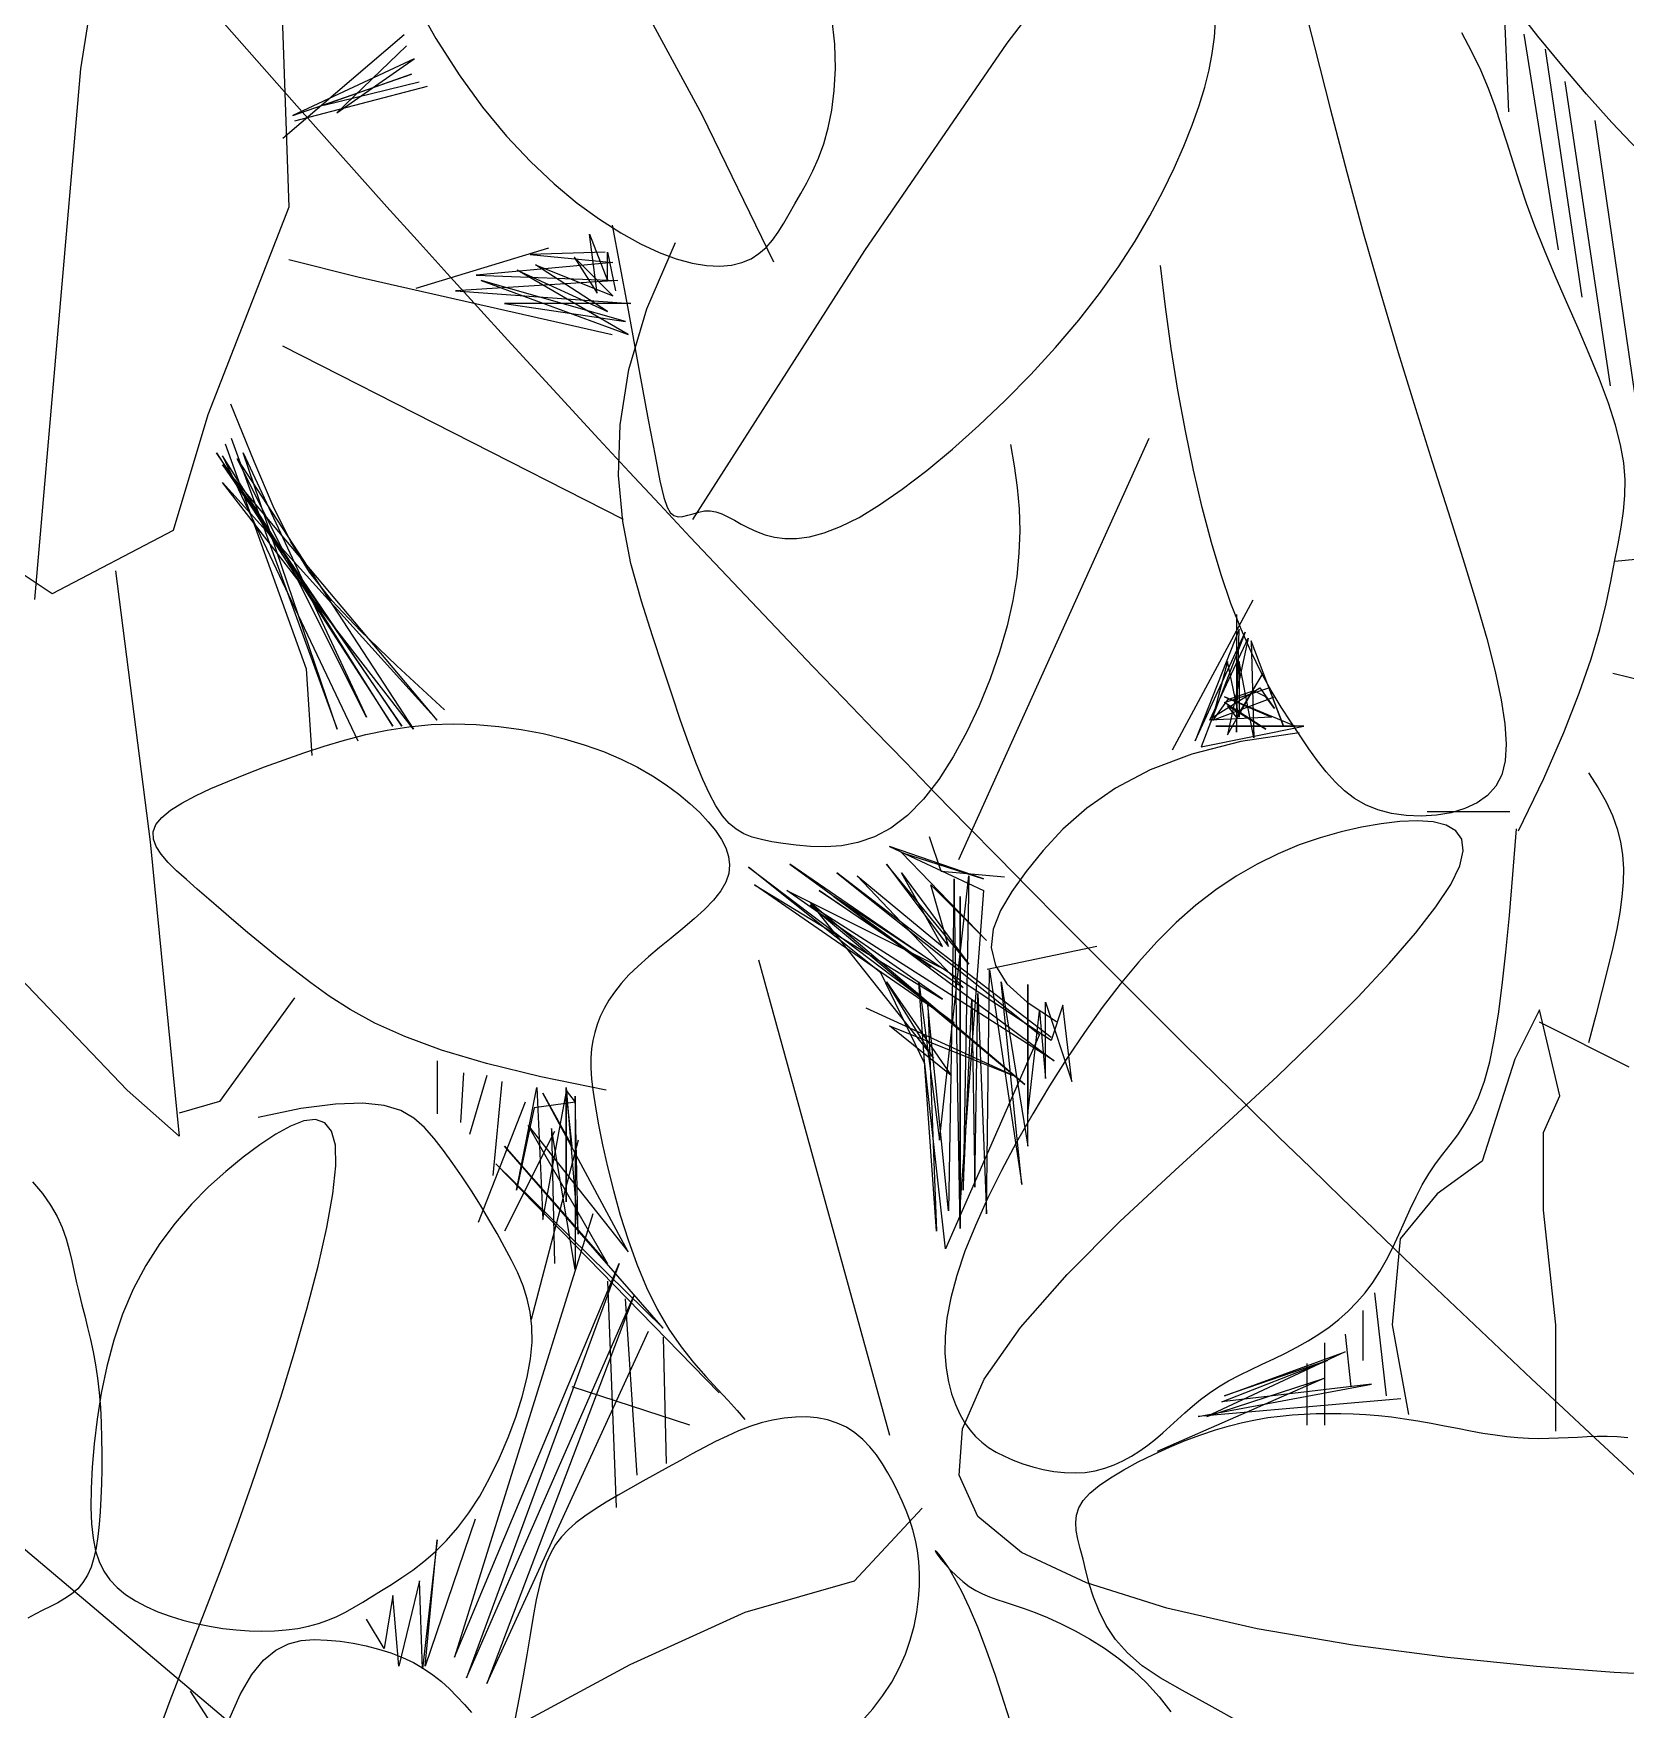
# Model space of a CAD drawing. Header units: metres. Extents: x 10 to 239, y 2 to 253.
# Drawn here: x 95.155 to 98.13, y 98.656 to 101.787 of the extents above; entities that cross this region are included whole.
import ezdxf

# ---------------------------------------------------------------- set-up
doc = ezdxf.new("R2010")
doc.units = ezdxf.units.M
doc.header["$MEASUREMENT"] = 0
doc.layers.add('1', color=7, linetype='Continuous')
doc.layers.add('cot200', color=9, linetype='Continuous')
doc.layers.add('bloques ARBOLES', color=7, linetype='Continuous', true_color=0xb8d897)

# ---------------------------------------------------------------- blocks, each defined once
blk = doc.blocks.new('A$C6F4E7DED')
for p, q in [((1376.88, 1424.38), (1322.68, 1763.53)), ((1279.9, 1524.13), (1274.19, 1355.98)), ((919.23, 1436.97), (861.45, 1513.16)), ((775.28, 1466.26), (767.38, 1435.19)), ((1069.94, 1401.67), (1105.01, 1466.37)), ((1212.49, 1459.08), (1201.46, 1439.3)), ((657.06, 1440.52), (668.24, 1454.76)), ((673.67, 1453.23), (671.54, 1403.15)), ((1004.45, 1436.61), (1005.79, 1449.78)), ((645.28, 1426.14), (657.06, 1440.52)), ((664.07, 1441.51), (647.01, 1334.95)), ((689.62, 1432.8), (694.62, 1442.08)), ((816.87, 1439.95), (816.38, 1447.78)), ((1217.15, 1441.2), (1277.05, 1389.9)), ((653.41, 1434.05), (635.28, 1311.51)), ((685.2, 1423.63), (689.62, 1432.8)), ((767.38, 1435.19), (759.46, 1404.12)), ((817.89, 1432), (816.87, 1439.95)), ((989.54, 1334.67), (919.23, 1436.97)), ((1004.13, 1424.56), (1004.45, 1436.61)), ((1201.46, 1439.3), (1190.05, 1421.38)), ((1216.04, 1435.71), (1250.45, 1402.6)), ((633.04, 1411.83), (645.28, 1426.14)), ((819.47, 1423.8), (817.89, 1432)), ((1004.65, 1413.65), (1004.13, 1424.56)), ((1250.45, 1402.6), (1212.22, 1429.34)), ((1212.22, 1429.34), (1272.11, 1401.33)), ((1399.69, 1162.18), (1376.88, 1424.38)), ((643.81, 1418.07), (621.41, 1267.82)), ((681.4, 1414.63), (685.2, 1423.63)), ((821.63, 1415.23), (819.47, 1423.8)), ((1190.05, 1421.38), (1178.38, 1405.34)), ((1205.74, 1415.55), (1271.34, 1398.45)), ((1256.82, 1406.42), (1209.67, 1417.88)), ((1272.11, 1401.33), (1213.49, 1421.7)), ((1213.49, 1421.7), (1256.82, 1406.42)), ((620.47, 1397.81), (633.04, 1411.83)), ((678.1, 1405.72), (681.4, 1414.63)), ((824.4, 1406.19), (821.63, 1415.23)), ((1005.86, 1403.88), (1004.65, 1413.65)), ((675.11, 1396.77), (678.1, 1405.72)), ((759.46, 1404.12), (751.44, 1373.28)), ((827.81, 1396.55), (824.4, 1406.19)), ((1007.63, 1395.14), (1005.86, 1403.88)), ((1034.6, 1328.92), (1069.94, 1401.67)), ((1178.38, 1405.34), (1166.57, 1391.07)), ((628.88, 1398.89), (597.95, 1185.77)), ((607.7, 1384.3), (620.47, 1397.81)), ((672.25, 1387.64), (675.11, 1396.77)), ((831.9, 1386.23), (827.81, 1396.55)), ((1009.86, 1387.32), (1007.63, 1395.14)), ((1166.57, 1391.07), (1154.76, 1378.5)), ((669.34, 1378.2), (672.25, 1387.64)), ((836.71, 1375.27), (831.9, 1386.23)), ((1012.44, 1380.28), (1009.86, 1387.32)), ((666.21, 1368.32), (669.34, 1378.2)), ((842.3, 1363.75), (836.71, 1375.27)), ((1015.26, 1373.92), (1012.44, 1380.28)), ((1154.76, 1378.5), (1143.08, 1367.53)), ((662.69, 1357.85), (666.21, 1368.32)), ((751.44, 1373.28), (743.2, 1342.88)), ((1018.22, 1368.1), (1015.26, 1373.92)), ((1021.22, 1362.7), (1018.22, 1368.1)), ((1143.08, 1367.53), (1131.67, 1358.08)), ((658.58, 1346.68), (662.69, 1357.85)), ((848.73, 1351.72), (842.3, 1363.75)), ((1024.14, 1357.6), (1021.22, 1362.7)), ((1131.67, 1358.08), (1120.66, 1350.05)), ((856.05, 1339.28), (848.73, 1351.72)), ((1026.93, 1352.71), (1024.14, 1357.6)), ((1029.63, 1348.06), (1026.93, 1352.71)), ((1120.66, 1350.05), (1110.19, 1343.35)), ((1274.19, 1355.98), (1314.13, 1253.38)), ((653.78, 1334.72), (658.58, 1346.68)), ((743.2, 1342.88), (734.69, 1313.14)), ((1032.38, 1343.72), (1029.63, 1348.06)), ((1035.26, 1339.73), (1032.38, 1343.72)), ((1110.19, 1343.35), (1100.36, 1337.91)), ((1114.47, 1347.15), (1106.86, 1306.9)), ((1125.57, 1342.76), (1116.65, 1319.84)), ((1121.74, 1313.47), (1125.57, 1342.76)), ((648.46, 1322.16), (653.78, 1334.72)), ((864.31, 1326.48), (856.05, 1339.28)), ((1074.53, 1201.8), (989.54, 1334.67)), ((1038.38, 1336.17), (1035.26, 1339.73)), ((1041.86, 1333.09), (1038.38, 1336.17)), ((1045.79, 1330.55), (1041.86, 1333.09)), ((1091.2, 1333.64), (1082.71, 1330.47)), ((1097.27, 1305.84), (1083.09, 1338.6)), ((1100.36, 1337.91), (1091.2, 1333.64)), ((1116.65, 1333.84), (1112.82, 1314.74)), ((1116.65, 1319.84), (1116.65, 1333.84)), ((1117.92, 1333.84), (1154.87, 1332.57)), ((1145.84, 1335.75), (1211.44, 1315.8)), ((841.1, 1306.74), (843.5, 1327.2)), ((873.58, 1313.41), (864.31, 1326.48)), ((1050.29, 1328.63), (1045.79, 1330.55)), ((1055.44, 1327.37), (1050.29, 1328.63)), ((1061.25, 1326.85), (1055.44, 1327.37)), ((1067.74, 1327.15), (1061.25, 1326.85)), ((1074.89, 1328.33), (1067.74, 1327.15)), ((1082.71, 1330.47), (1074.89, 1328.33)), ((1106.45, 1293.1), (1161.25, 1324.93)), ((1154.87, 1332.57), (1114.1, 1328.75)), ((1114.1, 1312.2), (1133.21, 1331.3)), ((1114.1, 1328.75), (1181.63, 1322.38)), ((1152.33, 1327.48), (1114.1, 1312.2)), ((1116.65, 1304.56), (1152.33, 1327.48)), ((1161.25, 1324.93), (1116.65, 1304.56)), ((1133.21, 1331.3), (1121.74, 1313.47)), ((1239.97, 1321.5), (1274.19, 1330.05)), ((642.85, 1309.26), (648.46, 1322.16)), ((1179.09, 1319.84), (1106.45, 1293.1)), ((1107.73, 1299.47), (1179.09, 1319.84)), ((1181.63, 1322.38), (1111.55, 1319.84)), ((1111.55, 1319.84), (1191.83, 1314.74)), ((1114.47, 1293), (1239.97, 1321.5)), ((637.19, 1296.27), (642.85, 1309.26)), ((734.69, 1313.14), (726.07, 1284.31)), ((883.91, 1300.13), (873.58, 1313.41)), ((1191.83, 1314.74), (1105.18, 1308.38)), ((1105.18, 1308.38), (1167.62, 1308.38)), ((1167.62, 1308.38), (1107.73, 1299.47)), ((838.22, 1286.14), (841.1, 1306.74)), ((895.29, 1286.74), (883.91, 1300.13)), ((1106.13, 1275.85), (1097.27, 1305.84)), ((1106.86, 1306.9), (1100.98, 1275.2)), ((631.7, 1283.43), (637.19, 1296.27)), ((626.62, 1271), (631.7, 1283.43)), ((726.07, 1284.31), (717.51, 1256.6)), ((834.9, 1265.67), (838.22, 1286.14)), ((907.51, 1273.45), (895.29, 1286.74)), ((1108.76, 1201.8), (1277.05, 1287.3)), ((1100.98, 1275.2), (1096.53, 1250.99)), ((1110.52, 1248.45), (1106.13, 1275.85)), ((622.2, 1259.22), (626.62, 1271)), ((920.27, 1260.5), (907.51, 1273.45)), ((618.65, 1248.35), (622.2, 1259.22)), ((831.2, 1245.59), (834.9, 1265.67)), ((933.29, 1248.11), (920.27, 1260.5)), ((1291.28, 1230.45), (1302.72, 1258.8)), ((717.51, 1256.6), (709.21, 1230.24)), ((1096.53, 1250.99), (1093.22, 1233.21)), ((1314.13, 1253.38), (1331.24, 1196.38)), ((616.15, 1238.56), (618.65, 1248.35)), ((827.16, 1226.17), (831.2, 1245.59)), ((946.29, 1236.53), (933.29, 1248.11)), ((1111.26, 1223.47), (1110.52, 1248.45)), ((1302.55, 1241.86), (1250.29, 1098.23)), ((614.64, 1229.66), (616.15, 1238.56)), ((849.21, 1241.7), (943.33, 1033.65)), ((917.66, 1238.85), (915.73, 1228.21)), ((958.98, 1225.98), (946.29, 1236.53)), ((1218.35, 1099.68), (1309.81, 1234.6)), ((1309.81, 1234.6), (1222.7, 1099.68)), ((1296.75, 1234.6), (1235.77, 1104.04)), ((1250.29, 1098.23), (1296.75, 1234.6)), ((1305.57, 1239.13), (1265.64, 1127.98)), ((613.99, 1221.42), (614.64, 1229.66)), ((709.21, 1230.24), (701.35, 1205.46)), ((822.84, 1207.67), (827.16, 1226.17)), ((915.73, 1228.21), (914.28, 1217.61)), ((971.08, 1216.7), (958.98, 1225.98)), ((1093.22, 1233.21), (1090.77, 1220.8)), ((1200.92, 1102.59), (1306.91, 1228.8)), ((1299.65, 1231.7), (1212.54, 1098.23)), ((1306.91, 1228.8), (1218.35, 1099.68)), ((1222.7, 1099.68), (1306.91, 1233.15)), ((1235.77, 1104.04), (1299.65, 1231.7)), ((1306.91, 1233.15), (1240.12, 1092.43)), ((1281.81, 1208.35), (1291.28, 1230.45)), ((614.07, 1213.56), (613.99, 1221.42)), ((914.28, 1217.61), (913.36, 1206.95)), ((1090.77, 1220.8), (1088.9, 1212.69)), ((1109.19, 1200.74), (1111.26, 1223.47)), ((1306.91, 1220.09), (1200.92, 1102.59)), ((1212.54, 1098.23), (1306.91, 1220.09)), ((614.75, 1205.83), (614.07, 1213.56)), ((982.31, 1208.93), (971.08, 1216.7)), ((992.44, 1202.82), (982.31, 1208.93)), ((1088.9, 1212.69), (1087.3, 1207.82)), ((615.91, 1197.99), (614.75, 1205.83)), ((701.35, 1205.46), (694.13, 1182.5)), ((818.29, 1190.35), (822.84, 1207.67)), ((913.36, 1206.95), (913.05, 1196.13)), ((1001.51, 1198.28), (992.44, 1202.82)), ((1054.03, 1201.39), (1050.67, 1199.5)), ((1057.2, 1203.11), (1054.03, 1201.39)), ((1060.21, 1204.55), (1057.2, 1203.11)), ((1063.12, 1205.59), (1060.21, 1204.55)), ((1065.98, 1206.08), (1063.12, 1205.59)), ((1068.82, 1205.96), (1065.98, 1206.08)), ((1071.63, 1205.39), (1068.82, 1205.96)), ((1074.37, 1204.61), (1071.63, 1205.39)), ((1077, 1203.82), (1074.37, 1204.61)), ((1079.49, 1203.26), (1077, 1203.82)), ((1081.79, 1203.14), (1079.49, 1203.26)), ((1083.87, 1203.69), (1081.79, 1203.14)), ((1085.71, 1205.13), (1083.87, 1203.69)), ((1087.3, 1207.82), (1085.71, 1205.13)), ((1105.15, 1180.09), (1109.19, 1200.74)), ((1273.09, 1190.72), (1281.81, 1208.35)), ((617.41, 1189.76), (615.91, 1197.99)), ((913.05, 1196.13), (913.43, 1185.05)), ((1009.61, 1195.12), (1001.51, 1198.28)), ((1016.84, 1193.19), (1009.61, 1195.12)), ((1023.28, 1192.31), (1016.84, 1193.19)), ((1029.04, 1192.29), (1023.28, 1192.31)), ((1034.21, 1192.98), (1029.04, 1192.29)), ((1038.88, 1194.2), (1034.21, 1192.98)), ((1043.15, 1195.78), (1038.88, 1194.2)), ((1047.06, 1197.59), (1043.15, 1195.78)), ((1050.67, 1199.5), (1047.06, 1197.59)), ((1331.24, 1196.38), (1391.14, 1165.03)), ((619.12, 1180.9), (617.41, 1189.76)), ((813.55, 1174.49), (818.29, 1190.35)), ((913.43, 1185.05), (914.55, 1173.62)), ((1263.85, 1175.8), (1273.09, 1190.72)), ((598.68, 1183.01), (618.95, 1181.04)), ((621.01, 1171.13), (619.12, 1180.9)), ((694.13, 1182.5), (687.73, 1161.57)), ((1099.98, 1161.34), (1105.15, 1180.09)), ((1252.89, 1161.81), (1263.85, 1175.8)), ((1359.76, 1176.43), (1342.65, 1042.48)), ((1391.14, 1165.03), (1416.81, 1182.13)), ((623.34, 1160.12), (621.01, 1171.13)), ((808.68, 1160.27), (813.55, 1174.49)), ((914.55, 1173.62), (916.49, 1161.74)), ((626.48, 1147.5), (623.34, 1160.12)), ((687.73, 1161.57), (682.35, 1142.9)), ((797.86, 1161.9), (837.8, 1087.8)), ((803.72, 1147.6), (808.68, 1160.27)), ((916.49, 1161.74), (919.32, 1149.31)), ((1094.5, 1144.33), (1099.98, 1161.34)), ((1238.94, 1146.98), (1252.89, 1161.81)), ((806.01, 1154.81), (806.01, 1096.78)), ((630.77, 1132.93), (626.48, 1147.5)), ((682.35, 1142.9), (678.13, 1126.66)), ((798.71, 1136.31), (803.72, 1147.6)), ((819.08, 1102.59), (800.2, 1143.21)), ((800.2, 1143.21), (810.37, 1095.33)), ((826.34, 1092.43), (801.66, 1146.11)), ((801.66, 1146.11), (823.43, 1089.53)), ((806.01, 1096.78), (804.56, 1147.56)), ((804.56, 1147.56), (826.34, 1092.43)), ((919.32, 1149.31), (923.09, 1136.31)), ((1089.41, 1128.89), (1094.5, 1144.33)), ((1220.79, 1129.55), (1238.94, 1146.98)), ((782.78, 1099.68), (798.75, 1141.76)), ((793.7, 1126.25), (798.71, 1136.31)), ((798.75, 1141.76), (797.3, 1093.88)), ((923.09, 1136.31), (927.71, 1123)), ((636.58, 1116.03), (630.77, 1132.93)), ((678.13, 1126.66), (675.12, 1112.7)), ((788.74, 1117.24), (793.7, 1126.25)), ((797.3, 1093.88), (804.56, 1131.6)), ((804.56, 1131.6), (804.56, 1104.04)), ((804.56, 1104.04), (810.37, 1131.6)), ((810.37, 1131.6), (817.63, 1104.04)), ((1084.79, 1114.96), (1089.41, 1128.89)), ((1197.18, 1107.75), (1220.79, 1129.55)), ((1265.64, 1127.98), (1262.78, 1085.23)), ((452.58, 1085.14), (620.02, 1125.63)), ((790.04, 1118.54), (782.78, 1099.68)), ((794.4, 1118.54), (787.14, 1108.39)), ((811.82, 1111.29), (790.04, 1118.54)), ((810.37, 1095.33), (792.94, 1125.8)), ((792.94, 1125.8), (806.01, 1104.04)), ((817.63, 1104.04), (794.4, 1118.54)), ((927.71, 1123), (933.12, 1109.72)), ((644.26, 1096.47), (636.58, 1116.03)), ((675.12, 1112.7), (673.3, 1100.83)), ((776.97, 1099.68), (811.82, 1114.19)), ((783.87, 1109.13), (788.74, 1117.24)), ((787.14, 1108.39), (791.49, 1114.19)), ((817.63, 1102.59), (787.14, 1114.19)), ((811.82, 1114.19), (788.59, 1104.04)), ((791.49, 1114.19), (797.3, 1117.09)), ((791.49, 1098.23), (811.82, 1111.29)), ((810.37, 1109.84), (791.49, 1098.23)), ((797.3, 1117.09), (810.37, 1112.74)), ((806.01, 1104.04), (810.37, 1109.84)), ((810.37, 1112.74), (817.63, 1102.59)), ((933.12, 1109.72), (939.2, 1096.8)), ((1080.56, 1102.49), (1084.79, 1114.96)), ((774.57, 1094.93), (779.13, 1101.74)), ((779.13, 1101.74), (783.87, 1109.13)), ((788.59, 1104.04), (819.08, 1102.59)), ((1076.67, 1091.42), (1080.56, 1102.49)), ((654.17, 1073.88), (644.26, 1096.47)), ((673.3, 1100.83), (672.66, 1090.83)), ((770.21, 1088.54), (774.57, 1094.93)), ((823.43, 1089.53), (772.62, 1099.68)), ((772.62, 1099.68), (816.17, 1099.68)), ((775.05, 1096.35), (803.74, 1092.07)), ((816.17, 1099.68), (776.97, 1099.68)), ((939.2, 1096.8), (945.88, 1084.58)), ((1138.12, 1093.48), (1128.15, 1090.51)), ((1148.55, 1096.02), (1138.12, 1093.48)), ((1159.33, 1098.06), (1148.55, 1096.02)), ((1170.35, 1099.56), (1159.33, 1098.06)), ((1181.52, 1100.49), (1170.35, 1099.56)), ((1192.71, 1100.79), (1181.52, 1100.49)), ((1203.84, 1100.43), (1192.71, 1100.79)), ((1214.8, 1099.38), (1203.84, 1100.43)), ((1225.58, 1097.7), (1214.8, 1099.38)), ((1236.17, 1095.49), (1225.58, 1097.7)), ((1246.56, 1092.83), (1236.17, 1095.49)), ((1256.76, 1089.82), (1246.56, 1092.83)), ((672.66, 1090.83), (673.21, 1082.5)), ((765.95, 1082.6), (770.21, 1088.54)), ((803.74, 1092.07), (828.09, 1085.86)), ((828.09, 1085.86), (848.59, 1078.09)), ((945.88, 1084.58), (953.05, 1073.4)), ((1073.05, 1081.72), (1076.67, 1091.42)), ((1118.75, 1087.13), (1109.99, 1083.4)), ((1128.15, 1090.51), (1118.75, 1087.13)), ((1266.74, 1086.54), (1256.76, 1089.82)), ((1276.52, 1083.08), (1266.74, 1086.54)), ((632.09, 1076.59), (627.24, 1069.24)), ((673.21, 1082.5), (674.93, 1075.64)), ((757.28, 1072.19), (761.68, 1077.13)), ((761.68, 1077.13), (765.95, 1082.6)), ((848.59, 1078.09), (865.7, 1069.1)), ((1069.63, 1073.32), (1073.05, 1081.72)), ((1101.89, 1079.38), (1094.45, 1075.12)), ((1109.99, 1083.4), (1101.89, 1079.38)), ((1286.08, 1079.53), (1276.52, 1083.08)), ((1295.39, 1075.97), (1286.08, 1079.53)), ((627.24, 1069.24), (623.29, 1062.26)), ((666.66, 1047.9), (654.17, 1073.88)), ((674.93, 1075.64), (677.82, 1070.03)), ((677.82, 1070.03), (681.87, 1065.48)), ((752.64, 1067.79), (757.28, 1072.19)), ((865.7, 1069.1), (879.9, 1059.24)), ((953.05, 1073.4), (960.63, 1063.59)), ((1066.35, 1066.18), (1069.63, 1073.32)), ((1087.67, 1070.68), (1081.53, 1066.14)), ((1094.45, 1075.12), (1087.67, 1070.68)), ((1304.3, 1072.41), (1295.39, 1075.97)), ((1312.64, 1068.84), (1304.3, 1072.41)), ((1320.25, 1065.28), (1312.64, 1068.84)), ((623.29, 1062.26), (620.17, 1055.55)), ((681.87, 1065.48), (687.05, 1061.8)), ((687.05, 1061.8), (693.15, 1058.95)), ((736.07, 1058.35), (742.15, 1060.84)), ((742.15, 1060.84), (747.63, 1064)), ((747.63, 1064), (752.64, 1067.79)), ((960.63, 1063.59), (968.53, 1055.5)), ((1059.9, 1055.46), (1063.13, 1060.25)), ((1063.13, 1060.25), (1066.35, 1066.18)), ((1076.03, 1061.55), (1071.16, 1056.97)), ((1081.53, 1066.14), (1076.03, 1061.55)), ((1326.94, 1061.72), (1320.25, 1065.28)), ((1332.54, 1058.16), (1326.94, 1061.72)), ((620.17, 1055.55), (617.81, 1049.02)), ((670.96, 1057.4), (711.82, 1057.4)), ((693.15, 1058.95), (699.94, 1056.92)), ((699.94, 1056.92), (707.19, 1055.68)), ((702.42, 1050.77), (708.82, 1052.35)), ((707.19, 1055.68), (714.66, 1055.22)), ((708.82, 1052.35), (716.51, 1052.88)), ((714.66, 1055.22), (722.12, 1055.52)), ((716.51, 1052.88), (725.18, 1052.53)), ((722.12, 1055.52), (729.33, 1056.57)), ((725.18, 1052.53), (734.51, 1051.45)), ((729.33, 1056.57), (736.07, 1058.35)), ((734.51, 1051.45), (744.26, 1049.78)), ((879.9, 1059.24), (891.67, 1048.86)), ((968.53, 1055.5), (976.64, 1049.36)), ((1053.1, 1048.75), (1056.59, 1051.68)), ((1056.59, 1051.68), (1059.9, 1055.46)), ((1066.93, 1052.46), (1063.33, 1048.06)), ((1071.16, 1056.97), (1066.93, 1052.46)), ((1336.88, 1054.59), (1332.54, 1058.16)), ((1339.8, 1051.03), (1336.88, 1054.59)), ((617.81, 1049.02), (616.17, 1042.55)), ((669.4, 1026.44), (667.55, 1048.9)), ((693.9, 1038.13), (694.66, 1043.83)), ((694.66, 1043.83), (697.59, 1047.99)), ((697.59, 1047.99), (702.42, 1050.77)), ((744.26, 1049.78), (754.31, 1047.51)), ((754.31, 1047.51), (764.56, 1044.6)), ((764.56, 1044.6), (774.95, 1041)), ((891.67, 1048.86), (901.48, 1038.31)), ((951.89, 1027.95), (957.59, 1045.05)), ((976.64, 1049.36), (984.86, 1045)), ((984.86, 1045), (993.07, 1042.17)), ((1035.57, 1042.62), (1040.66, 1043.62)), ((1040.66, 1043.62), (1045.22, 1044.87)), ((1045.22, 1044.87), (1049.34, 1046.54)), ((1049.34, 1046.54), (1053.1, 1048.75)), ((1060.41, 1043.77), (1058.25, 1039.55)), ((1063.33, 1048.06), (1060.41, 1043.77)), ((1339.72, 1040.17), (1341.08, 1043.85)), ((1341.16, 1047.46), (1339.8, 1051.03)), ((1341.08, 1043.85), (1341.16, 1047.46)), ((615.18, 1036.06), (614.78, 1029.43)), ((616.17, 1042.55), (615.18, 1036.06)), ((695.64, 1030.73), (693.9, 1038.13)), ((774.95, 1041), (785.39, 1036.67)), ((785.39, 1036.67), (795.8, 1031.56)), ((901.48, 1038.31), (909.82, 1027.95)), ((929.42, 993.78), (971.53, 1037.3)), ((930.87, 1024.25), (977.33, 1040.21)), ((977.33, 1040.21), (930.87, 1018.44)), ((971.53, 1037.3), (930.87, 1024.25)), ((993.07, 1042.17), (1001.15, 1040.6)), ((1001.15, 1040.6), (1008.98, 1040.03)), ((1008.98, 1040.03), (1016.46, 1040.21)), ((1016.46, 1040.21), (1023.45, 1040.86)), ((1023.45, 1040.86), (1029.85, 1041.73)), ((1029.85, 1041.73), (1035.57, 1042.62)), ((1056.89, 1035.36), (1056.4, 1031.16)), ((1058.25, 1039.55), (1056.89, 1035.36)), ((1342.65, 1042.48), (1328.39, 897.13)), ((1333.8, 1032.41), (1337.24, 1036.37)), ((1337.24, 1036.37), (1339.72, 1040.17)), ((614.78, 1029.43), (614.91, 1022.58)), ((700.13, 1021.49), (695.64, 1030.73)), ((795.8, 1031.56), (806.11, 1025.63)), ((897.48, 945.91), (1003.47, 1027.15)), ((1003.47, 1027.15), (903.29, 947.36)), ((909.82, 1027.95), (916.98, 1018.05)), ((920.51, 1025.1), (951.89, 1027.95)), ((938.13, 982.18), (978.79, 1031.5)), ((971.53, 1027.15), (938.13, 982.18)), ((1047.02, 1030.05), (945.39, 953.16)), ((978.79, 1031.5), (948.3, 990.88)), ((951.2, 990.88), (971.53, 1027.15)), ((952.65, 980.73), (1026.7, 1031.5)), ((1026.7, 1031.5), (957.01, 980.73)), ((981.69, 977.82), (1047.02, 1030.05)), ((1056.4, 1031.16), (1056.83, 1026.94)), ((1056.83, 1026.94), (1058.27, 1022.65)), ((1324.7, 1023.87), (1329.57, 1028.25)), ((1329.57, 1028.25), (1333.8, 1032.41)), ((614.91, 1022.58), (615.52, 1015.39)), ((671.15, 1006.17), (669.4, 1026.44)), ((707.4, 1010.39), (700.13, 1021.49)), ((806.11, 1025.63), (816.23, 1018.85)), ((816.23, 1018.85), (826.1, 1011.18)), ((957.01, 1021.35), (929.42, 993.78)), ((930.87, 1018.44), (942.49, 864.67)), ((952.65, 895.13), (938.13, 1025.7)), ((938.13, 1025.7), (941.04, 870.47)), ((941.04, 970.57), (993.3, 1025.7)), ((1012.18, 1018.44), (941.04, 970.57)), ((942.49, 851.61), (945.39, 1024.25)), ((945.39, 1024.25), (948.3, 860.32)), ((945.39, 953.16), (1044.12, 1021.35)), ((948.3, 990.88), (957.01, 1021.35)), ((993.3, 1025.7), (951.2, 990.88)), ((1044.12, 1021.35), (951.2, 964.77)), ((951.2, 964.77), (1028.15, 1018.44)), ((1028.15, 1018.44), (952.65, 980.73)), ((957.01, 980.73), (1012.18, 1018.44)), ((1058.27, 1022.65), (1060.75, 1018.26)), ((1060.75, 1018.26), (1064.3, 1013.74)), ((1313.67, 1014.25), (1319.35, 1019.21)), ((1319.35, 1019.21), (1324.7, 1023.87)), ((615.52, 1015.39), (616.6, 1007.71)), ((717.47, 997.43), (707.4, 1010.39)), ((826.1, 1011.18), (835.73, 1002.64)), ((1004.92, 1015.54), (896.03, 934.3)), ((896.03, 934.3), (1016.53, 1011.19)), ((897.48, 944.46), (1004.92, 1015.54)), ((910.55, 922.7), (1016.53, 1012.64)), ((1016.53, 1011.19), (910.55, 922.7)), ((916.98, 1018.05), (922.62, 1008.56)), ((942.49, 864.67), (942.49, 1015.54)), ((942.49, 1015.54), (942.49, 851.61)), ((1016.53, 1012.64), (955.56, 935.75)), ((1064.3, 1013.74), (1068.74, 1009.13)), ((1307.65, 1009), (1313.67, 1014.25)), ((616.6, 1007.71), (618.12, 999.41)), ((672.88, 987.99), (671.15, 1006.17)), ((835.73, 1002.64), (845.14, 993.28)), ((922.62, 1008.56), (926.2, 999.37)), ((1068.74, 1009.13), (1073.85, 1004.45)), ((1073.85, 1004.45), (1079.41, 999.73)), ((1294.52, 997.74), (1301.27, 1003.49)), ((1301.27, 1003.49), (1307.65, 1009)), ((618.12, 999.41), (620.09, 990.34)), ((730.33, 982.59), (717.47, 997.43)), ((926.2, 999.37), (927.2, 990.37)), ((1079.41, 999.73), (1085.19, 995.02)), ((1085.19, 995.02), (1090.97, 990.34)), ((1287.36, 991.78), (1294.52, 997.74)), ((620.09, 990.34), (622.48, 980.34)), ((674.65, 971.77), (672.88, 987.99)), ((845.14, 993.28), (854.36, 983.13)), ((874.88, 990.9), (929.07, 979.5)), ((927.2, 990.37), (925.09, 981.43)), ((1090.97, 990.34), (1096.52, 985.72)), ((1096.52, 985.72), (1101.63, 981.21)), ((1271.75, 979.34), (1279.78, 985.64)), ((1279.78, 985.64), (1287.36, 991.78)), ((622.48, 980.34), (625.28, 969.27)), ((745.98, 965.88), (730.33, 982.59)), ((854.36, 983.13), (863.4, 972.24)), ((927.97, 979.27), (912, 873.37)), ((925.09, 981.43), (919.34, 972.44)), ((929.42, 858.86), (927.97, 979.27)), ((959.91, 932.85), (981.69, 977.82)), ((1042.08, 984.27), (977.39, 749.54)), ((1101.63, 981.21), (1106.12, 976.82)), ((1106.12, 976.82), (1109.99, 972.55)), ((1263.26, 972.89), (1271.75, 979.34)), ((1354.06, 919.93), (1413.96, 982.63)), ((625.28, 969.27), (628.49, 956.99)), ((676.52, 957.41), (674.65, 971.77)), ((863.4, 972.24), (872.29, 960.65)), ((922.16, 973.47), (909.09, 892.23)), ((909.09, 892.23), (909.09, 972.02)), ((909.09, 972.02), (909.09, 908.19)), ((919.34, 972.44), (909.44, 963.29)), ((912, 873.37), (922.16, 973.47)), ((978.79, 973.47), (946.84, 927.05)), ((962.81, 973.47), (952.65, 895.13)), ((954.1, 850.16), (962.81, 973.47)), ((955.56, 935.75), (978.79, 973.47)), ((1109.99, 972.55), (1113.29, 968.37)), ((1254.16, 966.34), (1263.26, 972.89)), ((764.43, 947.3), (745.98, 965.88)), ((872.29, 960.65), (881.05, 948.39)), ((900.38, 963.32), (887.32, 924.15)), ((887.32, 924.15), (891.67, 961.87)), ((891.67, 961.87), (897.48, 944.46)), ((909.44, 963.29), (894.84, 953.85)), ((900.38, 925.6), (900.38, 963.32)), ((916.35, 927.05), (988.95, 960.42)), ((933.78, 967.67), (929.42, 858.86)), ((935.23, 871.92), (933.78, 967.67)), ((936.68, 964.77), (935.23, 871.92)), ((941.04, 870.47), (936.68, 964.77)), ((948.3, 860.32), (958.46, 961.87)), ((958.46, 961.87), (954.1, 850.16)), ((1113.29, 968.37), (1116.07, 964.28)), ((1116.07, 964.28), (1118.39, 960.26)), ((1118.39, 960.26), (1120.28, 956.29)), ((1243.87, 959.71), (1254.16, 966.34)), ((1271.34, 965.53), (1308.42, 914.23)), ((611.88, 931.22), (656.33, 953.43)), ((628.49, 956.99), (632.09, 943.33)), ((646.23, 917.09), (656.33, 959.49)), ((656.33, 959.49), (668.46, 935.26)), ((678.57, 944.79), (676.52, 957.41)), ((903.29, 958.96), (900.38, 925.6)), ((909.09, 908.19), (903.29, 958.96)), ((1120.28, 956.29), (1121.81, 952.35)), ((1121.81, 952.35), (1123.02, 948.43)), ((1216.85, 946.32), (1231.67, 953.03)), ((1231.67, 953.03), (1243.87, 959.71)), ((680.85, 933.8), (678.57, 944.79)), ((785.67, 926.84), (764.43, 947.3)), ((881.05, 948.39), (889.72, 935.51)), ((903.29, 947.36), (949.75, 841.46)), ((977.33, 951.71), (916.35, 927.05)), ((946.84, 927.05), (977.33, 951.71)), ((1123.02, 948.43), (1123.96, 944.48)), ((1123.96, 944.48), (1124.6, 940.37)), ((1198.72, 939.63), (1216.85, 946.32)), ((889.72, 935.51), (898.27, 922.07)), ((1124.6, 940.37), (1124.93, 935.92)), ((1124.93, 935.92), (1124.93, 930.97)), ((1176.56, 932.98), (1198.72, 939.63)), ((668.46, 935.26), (684.62, 884.78)), ((683.44, 924.31), (680.85, 933.8)), ((949.75, 841.46), (959.91, 932.85)), ((1124.93, 930.97), (1124.56, 925.35)), ((1149.66, 926.41), (1176.56, 932.98)), ((1187.86, 928.5), (1189.31, 903.84)), ((1200.92, 934.3), (1200.92, 908.19)), ((686.38, 916.2), (683.44, 924.31)), ((809.7, 904.49), (785.67, 926.84)), ((898.27, 922.07), (906.61, 908.24)), ((1117.32, 919.93), (1149.66, 926.41)), ((1123.83, 918.89), (1122.69, 911.42)), ((1124.56, 925.35), (1123.83, 918.89)), ((1137.04, 921.25), (1131.23, 848.71)), ((1137.04, 919.8), (1132.68, 913.99)), ((1134.14, 892.23), (1137.04, 919.8)), ((1137.04, 864.67), (1137.04, 921.25)), ((1151.56, 921.25), (1148.66, 855.96)), ((1161.72, 870.47), (1151.56, 921.25)), ((1168.98, 924.15), (1173.34, 877.72)), ((1176.24, 927.05), (1184.95, 898.03)), ((1328.39, 897.13), (1354.06, 919.93)), ((654.31, 898.92), (646.23, 917.09)), ((689.62, 909.24), (686.38, 916.2)), ((1106.55, 840.01), (1148.66, 918.34)), ((1122.69, 911.42), (1121.12, 902.78)), ((1131.23, 848.71), (1132.68, 916.89)), ((1132.68, 916.89), (1132.68, 831.3)), ((1132.68, 913.99), (1153.01, 911.09)), ((1148.66, 918.34), (1134.14, 892.23)), ((1148.66, 855.96), (1137.04, 918.34)), ((1137.04, 918.34), (1137.04, 864.67)), ((1153.01, 911.09), (1161.72, 870.47)), ((1157.37, 913.99), (1180.6, 854.51)), ((1218.87, 909.82), (1227.07, 912.35)), ((1227.07, 912.35), (1237.62, 913.5)), ((1237.62, 913.5), (1251.11, 913.04)), ((1251.11, 913.04), (1268.15, 910.76)), ((1268.15, 910.76), (1289.31, 906.45)), ((1298.93, 603.85), (1669.06, 916.06)), ((1308.42, 914.23), (1328.39, 908.53)), ((693.07, 903.21), (689.62, 909.24)), ((696.67, 897.86), (693.07, 903.21)), ((836.2, 880.37), (809.7, 904.49)), ((906.61, 908.24), (914.58, 894.23)), ((1155.91, 902.39), (1106.55, 840.01)), ((1116.71, 834.2), (1155.91, 902.39)), ((1121.12, 902.78), (1119.12, 892.89)), ((1207.13, 901.45), (1212.42, 906.11)), ((1212.42, 906.11), (1218.87, 909.82)), ((1253.02, 899.71), (1256.36, 903.81)), ((1256.36, 903.81), (1260.97, 905.35)), ((1260.97, 905.35), (1266.67, 904.67)), ((1266.67, 904.67), (1273.28, 902.13)), ((654.31, 860.55), (654.31, 898.92)), ((700.34, 892.95), (696.67, 897.86)), ((914.58, 894.23), (922.06, 880.23)), ((1131.23, 895.13), (1154.46, 806.64)), ((1132.68, 831.3), (1144.3, 900.94)), ((1144.3, 900.94), (1142.85, 834.2)), ((1142.85, 899.49), (1167.53, 850.16)), ((1197.72, 890.09), (1202.39, 896.04)), ((1202.39, 896.04), (1207.13, 901.45)), ((1251.13, 892.7), (1253.02, 899.71)), ((1273.28, 902.13), (1280.62, 898.07)), ((1280.62, 898.07), (1288.51, 892.84)), ((703.99, 888.25), (700.34, 892.95)), ((707.56, 883.52), (703.99, 888.25)), ((1089.13, 802.29), (1167.53, 892.23)), ((1119.12, 892.89), (1116.66, 881.95)), ((1167.53, 892.23), (1116.71, 834.2)), ((1193.06, 883.72), (1197.72, 890.09)), ((1250.86, 882.43), (1251.13, 892.7)), ((1288.51, 892.84), (1296.78, 886.73)), ((1296.78, 886.73), (1305.26, 879.79)), ((684.62, 884.78), (706.85, 868.63)), ((710.97, 878.53), (707.56, 883.52)), ((714.15, 873.08), (710.97, 878.53)), ((863.51, 854.97), (836.2, 880.37)), ((922.06, 880.23), (928.9, 866.44)), ((1061.54, 770.37), (1171.89, 883.53)), ((1171.89, 883.53), (1089.13, 802.29)), ((1116.66, 881.95), (1113.74, 870.28)), ((1188.44, 877.03), (1193.06, 883.72)), ((1252.32, 868.73), (1250.86, 882.43)), ((1305.26, 879.79), (1313.78, 872.06)), ((717.17, 867.25), (714.15, 873.08)), ((1113.74, 870.28), (1110.37, 858.19)), ((1179.52, 863.11), (1183.91, 870.13)), ((1183.91, 870.13), (1188.44, 877.03)), ((1313.78, 872.06), (1322.16, 863.52)), ((1400.84, 874.56), (1395.87, 868.82)), ((706.85, 868.63), (725.04, 846.42)), ((720.07, 861.14), (717.17, 867.25)), ((722.92, 854.86), (720.07, 861.14)), ((928.9, 866.44), (934.96, 853.07)), ((1175.29, 856.08), (1179.52, 863.11)), ((1255.34, 852.05), (1252.32, 868.73)), ((1322.16, 863.52), (1330.25, 854.2)), ((1391.83, 863.16), (1388.62, 857.55)), ((1395.87, 868.82), (1391.83, 863.16)), ((648.25, 804.02), (654.31, 860.55)), ((725.78, 848.52), (722.92, 854.86)), ((889.66, 828.88), (863.51, 854.97)), ((934.96, 853.07), (940.11, 840.3)), ((1110.37, 858.19), (1106.52, 845.97)), ((1123.97, 858.86), (1192.21, 639.81)), ((1171.29, 849.14), (1175.29, 856.08)), ((1330.25, 854.2), (1337.86, 844.1)), ((1388.62, 857.55), (1386.11, 852.01)), ((725.04, 846.42), (729.08, 804.02)), ((728.72, 842.25), (725.78, 848.52)), ((1106.52, 845.97), (1102.2, 833.94)), ((1167.54, 842.41), (1171.29, 849.14)), ((1259.67, 833.03), (1255.34, 852.05)), ((1384.15, 846.51), (1382.61, 841.05)), ((1386.11, 852.01), (1384.15, 846.51)), ((731.8, 836.15), (728.72, 842.25)), ((735.08, 830.34), (731.8, 836.15)), ((940.11, 840.3), (944.19, 828.35)), ((1164.1, 835.93), (1167.54, 842.41)), ((1337.86, 844.1), (1344.84, 833.22)), ((1382.61, 841.05), (1381.33, 835.62)), ((738.62, 824.9), (735.08, 830.34)), ((912.66, 802.72), (889.66, 828.88)), ((944.19, 828.35), (947.13, 817.37)), ((1102.2, 833.94), (1097.41, 822.39)), ((1192.21, 639.81), (1110.91, 834.2)), ((1110.91, 834.2), (1186.4, 629.65)), ((1158.41, 823.31), (1161.03, 829.61)), ((1161.03, 829.61), (1164.1, 835.93)), ((1265.08, 812.29), (1259.67, 833.03)), ((1344.84, 833.22), (1351, 821.59)), ((1380.19, 830.2), (1379.04, 824.8)), ((1381.33, 835.62), (1380.19, 830.2)), ((737.77, 819.7), (731.97, 768.92)), ((742.42, 819.83), (738.62, 824.9)), ((746.48, 815.12), (742.42, 819.83)), ((1097.41, 822.39), (1092.12, 811.64)), ((1116.71, 825.5), (1112.36, 713.79)), ((1156.32, 816.89), (1158.41, 823.31)), ((1351, 821.59), (1356.24, 809.25)), ((1379.04, 824.8), (1377.78, 819.38)), ((750.79, 810.74), (746.48, 815.12)), ((947.13, 817.37), (948.99, 807.34)), ((1092.12, 811.64), (1086.38, 801.91)), ((1108, 816.79), (1102.2, 729.75)), ((1186.4, 629.65), (1103.65, 818.24)), ((1103.65, 818.24), (1176.24, 626.75)), ((1154.83, 810.21), (1156.32, 816.89)), ((1271.31, 790.46), (1265.08, 812.29)), ((1376.4, 813.93), (1374.97, 808.37)), ((1377.78, 819.38), (1376.4, 813.93)), ((648.25, 751.53), (648.25, 804.02)), ((729.08, 804.02), (721, 759.61)), ((743.58, 810.99), (743.58, 786.33)), ((755.36, 806.66), (750.79, 810.74)), ((760.18, 802.87), (755.36, 806.66)), ((948.99, 807.34), (949.91, 798.23)), ((1153.96, 795.49), (1154.02, 803.12)), ((1154.02, 803.12), (1154.83, 810.21)), ((1356.24, 809.25), (1360.57, 796.42)), ((1374.97, 808.37), (1373.54, 802.68)), ((752.29, 799.39), (749.39, 773.27)), ((765.24, 799.33), (760.18, 802.87)), ((762.45, 795.03), (762.45, 754.41)), ((770.55, 796.03), (765.24, 799.33)), ((776.08, 792.94), (770.55, 796.03)), ((930.55, 777.07), (912.66, 802.72)), ((949.91, 798.23), (950.01, 789.97)), ((1086.38, 801.91), (1080.35, 793.19)), ((1089.13, 797.93), (1087.68, 735.55)), ((1176.24, 626.75), (1096.39, 800.84)), ((1154.72, 787.17), (1153.96, 795.49)), ((1360.57, 796.42), (1364.07, 783.33)), ((1372.14, 796.8), (1370.82, 790.69)), ((1373.54, 802.68), (1372.14, 796.8)), ((811.82, 768.92), (752.29, 790.68)), ((752.29, 790.68), (820.53, 758.77)), ((781.77, 790.02), (776.08, 792.94)), ((787.55, 787.21), (781.77, 790.02)), ((793.32, 784.48), (787.55, 787.21)), ((950.01, 789.97), (949.42, 782.53)), ((1080.35, 793.19), (1074.22, 785.4)), ((1156.36, 778.09), (1154.72, 787.17)), ((1278.12, 768.17), (1271.31, 790.46)), ((1370.82, 790.69), (1369.64, 784.29)), ((813.27, 766.02), (761, 786.33)), ((761, 786.33), (811.82, 768.92)), ((771.17, 784.88), (771.17, 754.41)), ((799.01, 781.78), (793.32, 784.48)), ((804.54, 779.05), (799.01, 781.78)), ((809.84, 776.26), (804.54, 779.05)), ((949.42, 782.53), (948.26, 775.85)), ((1068.18, 778.43), (1062.43, 772.22)), ((1074.22, 785.4), (1068.18, 778.43)), ((1364.07, 783.33), (1366.83, 770.26)), ((1369.64, 784.29), (1368.63, 777.57)), ((824.89, 758.77), (739.22, 774.72)), ((739.22, 774.72), (813.27, 766.02)), ((820.53, 758.77), (762.45, 777.62)), ((762.45, 777.62), (845.21, 741.36)), ((814.81, 773.36), (809.84, 776.26)), ((819.41, 770.3), (814.81, 773.36)), ((823.68, 767.13), (819.41, 770.3)), ((941.33, 752.54), (930.55, 777.07)), ((946.67, 769.88), (944.76, 764.57)), ((948.26, 775.85), (946.67, 769.88)), ((1062.43, 772.22), (1057.16, 766.67)), ((1076.06, 754.41), (1134.14, 773.27)), ((1158.8, 768.42), (1156.36, 778.09)), ((1366.83, 770.26), (1368.9, 757.45)), ((1367.84, 770.49), (1367.25, 763.13)), ((1368.63, 777.57), (1367.84, 770.49)), ((724.71, 767.47), (824.89, 758.77)), ((827.68, 763.87), (823.68, 767.13)), ((831.48, 760.56), (827.68, 763.87)), ((944.76, 764.57), (942.64, 759.87)), ((1052.58, 761.69), (1048.86, 757.2)), ((1057.16, 766.67), (1052.58, 761.69)), ((1161.96, 758.39), (1158.8, 768.42)), ((1285.27, 746.05), (1278.12, 768.17)), ((1367.25, 763.13), (1366.85, 755.59)), ((703.26, 754.14), (696.78, 752.88)), ((709.8, 755.38), (703.26, 754.14)), ((716.36, 756.55), (709.8, 755.38)), ((722.88, 757.59), (716.36, 756.55)), ((729.33, 758.46), (722.88, 757.59)), ((735.71, 759.14), (729.33, 758.46)), ((742.01, 759.66), (735.71, 759.14)), ((748.24, 760), (742.01, 759.66)), ((754.41, 760.19), (748.24, 760)), ((760.51, 760.23), (754.41, 760.19)), ((766.55, 760.11), (760.51, 760.23)), ((772.53, 759.86), (766.55, 760.11)), ((778.48, 759.47), (772.53, 759.86)), ((784.42, 758.91), (778.48, 759.47)), ((790.44, 758.13), (784.42, 758.91)), ((796.58, 757.1), (790.44, 758.13)), ((802.91, 755.78), (796.58, 757.1)), ((809.48, 754.12), (802.91, 755.78)), ((816.36, 752.1), (809.48, 754.12)), ((835.15, 757.24), (831.48, 760.56)), ((838.75, 753.94), (835.15, 757.24)), ((842.35, 750.7), (838.75, 753.94)), ((940.31, 755.72), (937.75, 752.06)), ((942.64, 759.87), (940.31, 755.72)), ((994.46, 750.65), (998.63, 753.36)), ((998.63, 753.36), (1003.16, 755.47)), ((1003.16, 755.47), (1008, 757.01)), ((1008, 757.01), (1013.1, 758)), ((1013.1, 758), (1018.41, 758.46)), ((1018.41, 758.46), (1023.88, 758.41)), ((1023.88, 758.41), (1029.46, 757.89)), ((1029.46, 757.89), (1035.11, 756.91)), ((1035.11, 756.91), (1040.76, 755.5)), ((1040.76, 755.5), (1046.39, 753.7)), ((1046.39, 753.7), (1052, 751.54)), ((1165.73, 748.25), (1161.96, 758.39)), ((1366.85, 755.59), (1366.63, 747.95)), ((1368.9, 757.45), (1370.38, 745.16)), ((617.8, 748.83), (612.55, 748.35)), ((622.88, 749.01), (617.8, 748.83)), ((627.82, 748.98), (622.88, 749.01)), ((632.66, 748.81), (627.82, 748.98)), ((637.41, 748.57), (632.66, 748.81)), ((642.13, 748.33), (637.41, 748.57)), ((646.87, 748.11), (642.13, 748.33)), ((651.67, 747.96), (646.87, 748.11)), ((656.57, 747.91), (651.67, 747.96)), ((661.62, 748.01), (656.57, 747.91)), ((666.88, 748.29), (661.62, 748.01)), ((672.38, 748.81), (666.88, 748.29)), ((678.16, 749.57), (672.38, 748.81)), ((684.18, 750.54), (678.16, 749.57)), ((690.4, 751.66), (684.18, 750.54)), ((696.78, 752.88), (690.4, 751.66)), ((823.61, 749.66), (816.36, 752.1)), ((831.23, 746.79), (823.61, 749.66)), ((839.07, 743.54), (831.23, 746.79)), ((846.02, 747.56), (842.35, 750.7)), ((849.81, 744.55), (846.02, 747.56)), ((931.84, 745.98), (928.44, 743.44)), ((934.94, 748.83), (931.84, 745.98)), ((937.75, 752.06), (934.94, 748.83)), ((943.04, 729.73), (941.33, 752.54)), ((987.1, 743.75), (990.62, 747.42)), ((990.62, 747.42), (994.46, 750.65)), ((1052, 751.54), (1057.62, 749.06)), ((1057.62, 749.06), (1063.27, 746.32)), ((1063.27, 746.32), (1068.99, 743.36)), ((1170.04, 738.21), (1165.73, 748.25)), ((1292.52, 724.73), (1285.27, 746.05)), ((1366.63, 747.95), (1366.55, 740.31)), ((1370.38, 745.16), (1371.33, 733.63)), ((846.89, 740.01), (839.07, 743.54)), ((854.5, 736.27), (846.89, 740.01)), ((853.74, 741.72), (849.81, 744.55)), ((857.82, 739.12), (853.74, 741.72)), ((862.05, 736.79), (857.82, 739.12)), ((866.44, 734.77), (862.05, 736.79)), ((916.21, 737.11), (911.48, 735.34)), ((920.64, 739.05), (916.21, 737.11)), ((924.72, 741.15), (920.64, 739.05)), ((928.44, 743.44), (924.72, 741.15)), ((980.88, 735.4), (983.86, 739.72)), ((983.86, 739.72), (987.1, 743.75)), ((1068.99, 743.36), (1074.79, 740.22)), ((1074.79, 740.22), (1080.7, 736.95)), ((1080.7, 736.95), (1086.75, 733.6)), ((1174.77, 728.52), (1170.04, 738.21)), ((1366.55, 740.31), (1366.6, 732.76)), ((861.66, 732.39), (854.5, 736.27)), ((868.17, 728.46), (861.66, 732.39)), ((871, 733.13), (866.44, 734.77)), ((875.73, 731.89), (871, 733.13)), ((880.64, 731.12), (875.73, 731.89)), ((885.72, 730.83), (880.64, 731.12)), ((890.92, 731), (885.72, 730.83)), ((896.16, 731.58), (890.92, 731)), ((901.38, 732.53), (896.16, 731.58)), ((906.51, 733.8), (901.38, 732.53)), ((911.48, 735.34), (906.51, 733.8)), ((933.69, 709.23), (943.04, 729.73)), ((975.61, 726.25), (978.14, 730.89)), ((978.14, 730.89), (980.88, 735.4)), ((1086.75, 733.6), (1092.94, 730.2)), ((1092.94, 730.2), (1099.19, 726.77)), ((1179.85, 719.41), (1174.77, 728.52)), ((1366.6, 732.76), (1366.77, 725.4)), ((1371.33, 733.63), (1371.83, 723.13)), ((873.81, 724.56), (868.17, 728.46)), ((878.37, 720.77), (873.81, 724.56)), ((881.68, 717.14), (878.37, 720.77)), ((971.1, 716.91), (973.27, 721.57)), ((973.27, 721.57), (975.61, 726.25)), ((1099.19, 726.77), (1105.4, 723.32)), ((1105.4, 723.32), (1111.47, 719.85)), ((1299.65, 704.69), (1292.52, 724.73)), ((1366.77, 725.4), (1367.03, 718.33)), ((1371.83, 723.13), (1371.94, 713.84)), ((883.85, 713.59), (881.68, 717.14)), ((885.03, 710.02), (883.85, 713.59)), ((961.24, 713.41), (994.77, 677.33)), ((967.34, 707.51), (969.12, 712.24)), ((969.12, 712.24), (971.1, 716.91)), ((1111.47, 719.85), (1117.3, 716.39)), ((1117.3, 716.39), (1122.78, 712.94)), ((1122.78, 712.94), (1127.82, 709.51)), ((1185.16, 711.12), (1179.85, 719.41)), ((1367.03, 718.33), (1367.37, 711.61)), ((1371.94, 713.84), (1371.63, 705.71)), ((885.39, 706.33), (885.03, 710.02)), ((885.08, 702.41), (885.39, 706.33)), ((912.09, 691.52), (933.69, 709.23)), ((965.8, 702.67), (967.34, 707.51)), ((1127.82, 709.51), (1132.32, 706.11)), ((1132.32, 706.11), (1136.2, 702.72)), ((1182.05, 707.99), (1206.73, 635.45)), ((1190.64, 703.82), (1185.16, 711.12)), ((1196.2, 697.46), (1190.64, 703.82)), ((1306.63, 685.87), (1299.65, 704.69)), ((1367.37, 711.61), (1367.84, 705.29)), ((1367.84, 705.29), (1368.48, 699.39)), ((1371.63, 705.71), (1370.88, 698.6)), ((883.11, 693.48), (884.27, 698.16)), ((884.27, 698.16), (885.08, 702.41)), ((963.54, 692.46), (964.53, 697.67)), ((964.53, 697.67), (965.8, 702.67)), ((1136.2, 702.72), (1139.51, 699.23)), ((1139.51, 699.23), (1142.34, 695.5)), ((1142.34, 695.5), (1144.76, 691.37)), ((1201.81, 691.93), (1196.2, 697.46)), ((1206.73, 635.45), (1200.92, 697.83)), ((1200.92, 697.83), (1208.18, 634)), ((1368.48, 699.39), (1369.33, 693.91)), ((1370.88, 698.6), (1369.63, 692.41)), ((880.1, 676.53), (912.09, 691.52)), ((880.34, 682.43), (881.77, 688.25)), ((881.77, 688.25), (883.11, 693.48)), ((948.29, 684.1), (950.88, 687.96)), ((951.94, 688.19), (949.79, 685.65)), ((950.88, 687.96), (952.89, 690.57)), ((953.56, 690.28), (951.94, 688.19)), ((952.89, 690.57), (954.22, 692.01)), ((954.55, 691.73), (953.56, 690.28)), ((954.22, 692.01), (954.79, 692.37)), ((954.79, 692.37), (954.55, 691.73)), ((962.87, 686.99), (963.54, 692.46)), ((1144.76, 691.37), (1146.84, 686.71)), ((1207.4, 687.11), (1201.81, 691.93)), ((1212.91, 682.88), (1207.4, 687.11)), ((1369.63, 692.41), (1367.86, 687)), ((1369.33, 693.91), (1370.45, 688.89)), ((1370.45, 688.89), (1371.87, 684.33)), ((878.68, 676.1), (880.34, 682.43)), ((944.33, 679.98), (941.23, 677.22)), ((941.67, 672.31), (945.19, 678.91)), ((947.22, 682.86), (944.33, 679.98)), ((945.19, 678.91), (948.29, 684.1)), ((949.79, 685.65), (947.22, 682.86)), ((962.53, 681.2), (962.87, 686.99)), ((962.55, 675.07), (962.53, 681.2)), ((1146.84, 686.71), (1148.67, 681.38)), ((1148.67, 681.38), (1150.32, 675.22)), ((1218.29, 679.15), (1212.91, 682.88)), ((1223.48, 675.79), (1218.29, 679.15)), ((1313.43, 668.04), (1306.63, 685.87)), ((1365.52, 682.27), (1362.59, 678.07)), ((1367.86, 687), (1365.52, 682.27)), ((1371.87, 684.33), (1373.65, 680.26)), ((1373.65, 680.26), (1375.84, 676.7)), ((840.41, 664.05), (880.1, 676.53)), ((876.59, 669.42), (878.68, 676.1)), ((931.47, 671.05), (927.99, 669.62)), ((934.79, 672.72), (931.47, 671.05)), ((938.03, 674.76), (934.79, 672.72)), ((937.82, 664.23), (941.67, 672.31)), ((941.23, 677.22), (938.03, 674.76)), ((962.98, 668.64), (962.55, 675.07)), ((994.77, 677.33), (1048.93, 661.87)), ((1150.32, 675.22), (1151.88, 668.1)), ((1208.18, 634), (1209.63, 677.52)), ((1209.63, 677.52), (1219.8, 635.45)), ((1228.43, 672.7), (1223.48, 675.79)), ((1233.1, 669.77), (1228.43, 672.7)), ((1354.79, 670.85), (1349.96, 667.69)), ((1359.02, 674.3), (1354.79, 670.85)), ((1362.59, 678.07), (1359.02, 674.3)), ((1375.84, 676.7), (1378.46, 673.64)), ((1378.46, 673.64), (1381.45, 671.02)), ((1381.45, 671.02), (1384.74, 668.73)), ((795.66, 653.89), (840.41, 664.05)), ((870.3, 655.54), (873.86, 662.51)), ((873.86, 662.51), (876.59, 669.42)), ((910.85, 663.9), (905.36, 661.87)), ((915.78, 665.58), (910.85, 663.9)), ((920.23, 667), (915.78, 665.58)), ((924.27, 668.31), (920.23, 667)), ((927.99, 669.62), (924.27, 668.31)), ((933.73, 654.57), (937.82, 664.23)), ((963.86, 661.98), (962.98, 668.64)), ((1151.88, 668.1), (1153.41, 659.92)), ((1219.8, 635.45), (1222.7, 670.27)), ((1222.7, 670.27), (1227.06, 644.16)), ((1237.55, 667.02), (1233.1, 669.77)), ((1241.87, 664.45), (1237.55, 667.02)), ((1246.15, 662.09), (1241.87, 664.45)), ((1320.06, 650.98), (1313.43, 668.04)), ((1338.89, 662.29), (1332.8, 660.04)), ((1344.64, 664.84), (1338.89, 662.29)), ((1349.96, 667.69), (1344.64, 664.84)), ((1384.74, 668.73), (1388.26, 666.69)), ((1388.26, 666.69), (1391.93, 664.8)), ((1391.93, 664.8), (1395.67, 662.97)), ((1395.67, 662.97), (1399.41, 661.09)), ((865.69, 648.63), (870.3, 655.54)), ((892.65, 656.37), (885.68, 652.86)), ((899.26, 659.37), (892.65, 656.37)), ((905.36, 661.87), (899.26, 659.37)), ((929.46, 643.34), (933.73, 654.57)), ((965.21, 655.16), (963.86, 661.98)), ((967.09, 648.23), (965.21, 655.16)), ((1048.93, 661.87), (1105.67, 636.1)), ((1153.41, 659.92), (1154.96, 650.83)), ((1227.06, 644.16), (1235.77, 658.67)), ((1250.47, 659.95), (1246.15, 662.09)), ((1254.9, 658.06), (1250.47, 659.95)), ((1259.54, 656.43), (1254.9, 658.06)), ((1264.48, 655.09), (1259.54, 656.43)), ((1269.77, 654.03), (1264.48, 655.09)), ((1275.38, 653.28), (1269.77, 654.03)), ((1306.75, 654.03), (1300.19, 653.28)), ((1313.35, 655.09), (1306.75, 654.03)), ((1319.94, 656.44), (1313.35, 655.09)), ((1326.46, 658.09), (1319.94, 656.44)), ((1332.8, 660.04), (1326.46, 658.09)), ((1399.41, 661.09), (1403.08, 659.09)), ((701.64, 639.69), (748.52, 645.83)), ((748.52, 645.83), (795.66, 653.89)), ((859.84, 641.93), (865.69, 648.63)), ((878.49, 648.82), (871.22, 644.24)), ((885.68, 652.86), (878.49, 648.82)), ((969.54, 641.27), (967.09, 648.23)), ((1154.96, 650.83), (1156.59, 640.99)), ((1242.35, 646.71), (1235.99, 645.43)), ((1248.8, 647.66), (1242.35, 646.71)), ((1255.26, 648.28), (1248.8, 647.66)), ((1261.7, 648.5), (1255.26, 648.28)), ((1268.08, 648), (1261.7, 648.5)), ((1274.37, 646.4), (1268.08, 648)), ((1280.55, 643.33), (1274.37, 646.4)), ((1281.28, 652.83), (1275.38, 653.28)), ((1287.41, 652.68), (1281.28, 652.83)), ((1293.73, 652.83), (1287.41, 652.68)), ((1300.19, 653.28), (1293.73, 652.83)), ((1326.5, 634.49), (1320.06, 650.98)), ((657.69, 635.25), (701.64, 639.69)), ((852.55, 635.58), (859.84, 641.93)), ((864.01, 639.1), (857, 633.38)), ((871.22, 644.24), (864.01, 639.1)), ((925.09, 630.84), (929.46, 643.34)), ((972.59, 634.34), (969.54, 641.27)), ((1156.59, 640.99), (1158.35, 630.6)), ((1218.03, 639.67), (1212.62, 637.12)), ((1223.77, 641.91), (1218.03, 639.67)), ((1229.78, 643.83), (1223.77, 641.91)), ((1235.99, 645.43), (1229.78, 643.83)), ((1286.6, 638.4), (1280.55, 643.33)), ((1292.5, 631.23), (1286.6, 638.4)), ((588.59, 630.72), (619.32, 632.32)), ((619.32, 632.32), (657.69, 635.25)), ((832.63, 623.35), (843.58, 629.59)), ((843.58, 629.59), (852.55, 635.58)), ((857, 633.38), (850.34, 627.08)), ((920.66, 617.45), (925.09, 630.84)), ((976.28, 627.51), (972.59, 634.34)), ((1105.67, 636.1), (1167.57, 602.6)), ((1158.35, 630.6), (1160.28, 619.83)), ((1203, 631.13), (1198.77, 627.73)), ((1207.6, 634.27), (1203, 631.13)), ((1212.62, 637.12), (1207.6, 634.27)), ((1298.22, 621.44), (1292.5, 631.23)), ((1332.74, 618.35), (1326.5, 634.49)), ((819.37, 616.16), (832.63, 623.35)), ((850.34, 627.08), (844.12, 620.19)), ((980.64, 620.83), (976.28, 627.51)), ((1322.96, 623.06), (1116.26, 306.06)), ((1194.82, 624.13), (1191.07, 620.36)), ((1198.77, 627.73), (1194.82, 624.13)), ((1303.73, 608.66), (1298.22, 621.44)), ((803.46, 607.26), (819.37, 616.16)), ((844.12, 620.19), (838.36, 612.81)), ((916.21, 603.57), (920.66, 617.45)), ((985.59, 614.37), (980.64, 620.83)), ((991.05, 608.17), (985.59, 614.37)), ((1160.28, 619.83), (1162.42, 608.88)), ((1187.43, 616.49), (1183.82, 612.55)), ((1191.07, 620.36), (1187.43, 616.49)), ((1338.77, 602.34), (1332.74, 618.35))]:
    blk.add_line(p, q)
blk = doc.blocks.new('asddsd')
at = {"layer": 'bloques ARBOLES', "xscale": -0.00378276582045174, "yscale": 0.00378276582045174, "zscale": 0.00378276582045174}
blk.add_blockref('A$C6F4E7DED', (82.0625, 12.5276, 1.2423), dxfattribs=at)

msp = doc.modelspace()

# ---------------------------------------------------------------- linework, layer by layer
at = {"layer": 'cot200'}
for points, knots in [([(105.215, 94.15308), (103.35097, 95.09118), (101.57786, 96.23546), (99.89572, 97.58602), (97.25145, 99.70905), (94.83198, 102.34183), (92.63749, 105.48477), (90.99309, 107.83988), (89.47502, 110.48144), (88.08409, 113.4714)], [0.35931703, 0.35931703, 0.35931703, 0.35931703, 0.44907386, 0.44907386, 0.44907386, 0.59016871, 0.59016871, 0.59016871, 0.69589545, 0.69589545, 0.69589545, 0.69589545]), ([(83.57738, 109.55945), (85.43068, 104.5297), (87.62816, 99.61053), (89.90867, 95.3384), (92.3573, 90.75133), (94.90166, 86.91023), (97.54056, 83.80593)], [0.53209812, 0.53209812, 0.53209812, 0.53209812, 0.8873596, 0.8873596, 0.8873596, 1.26881168, 1.26881168, 1.26881168, 1.26881168])]:
    msp.add_open_spline(points, degree=3, knots=knots, dxfattribs=at)

# ---------------------------------------------------------------- block references
at = {"layer": '1', "lineweight": 0}
msp.add_blockref('asddsd', (18.38943, 83.80593), dxfattribs=at)

doc.saveas('drawing.dxf')
